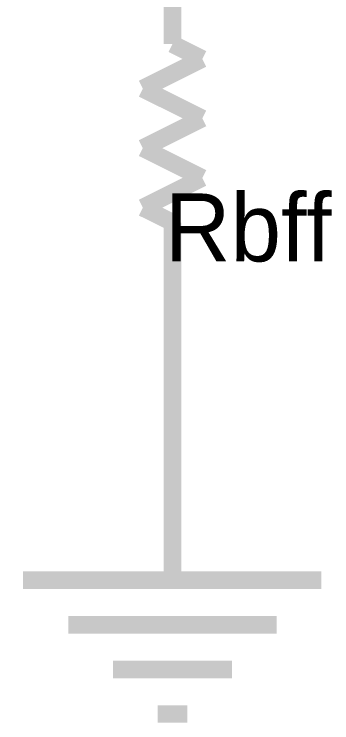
# Model space of a CAD drawing. Header units: inches. Extents: x 0 to 9.5, y -0.61 to 7.51.
# Drawn here: x 6.9935 to 7.2067, y 5.1037 to 5.5799 of the extents above; entities that cross this region are included whole.
import ezdxf

# ---------------------------------------------------------------- set-up
doc = ezdxf.new("R2010")
doc.units = ezdxf.units.IN
doc.header["$MEASUREMENT"] = 0
doc.layers.add('Sheet', color=255, linetype='Continuous')

msp = doc.modelspace()

# ---------------------------------------------------------------- linework, layer by layer
at = {"layer": 'Sheet', "const_width": 0.0118}
for points in [[(7.09978, 5.59978), (7.09978, 5.5598)], [(7.09978, 5.5598), (7.11977, 5.54981)], [(7.11977, 5.54981), (7.0798, 5.52982)], [(7.0798, 5.52982), (7.11977, 5.50984)], [(7.11977, 5.50984), (7.0798, 5.48985)], [(7.0798, 5.48985), (7.11977, 5.46986)], [(7.11977, 5.46986), (7.0798, 5.44987)], [(7.0798, 5.44987), (7.09978, 5.43988)], [(7.09978, 5.43988), (7.09978, 5.3999)], [(7.09978, 5.3999), (7.09978, 5.29997)], [(7.09978, 5.29997), (7.09978, 5.19956)], [(6.9994, 5.19956), (7.19969, 5.19956)], [(7.02985, 5.16957), (7.16972, 5.16957)], [(7.05982, 5.13959), (7.13975, 5.13959)], [(7.08979, 5.10961), (7.10978, 5.10961)]]:
    msp.add_lwpolyline(points, dxfattribs=at)

# ---------------------------------------------------------------- texts
at = {"layer": 'Sheet'}
msp.add_text('Rbff', height=0.045685, dxfattribs=at).set_placement((7.09455, 5.41371))

doc.saveas('drawing.dxf')
